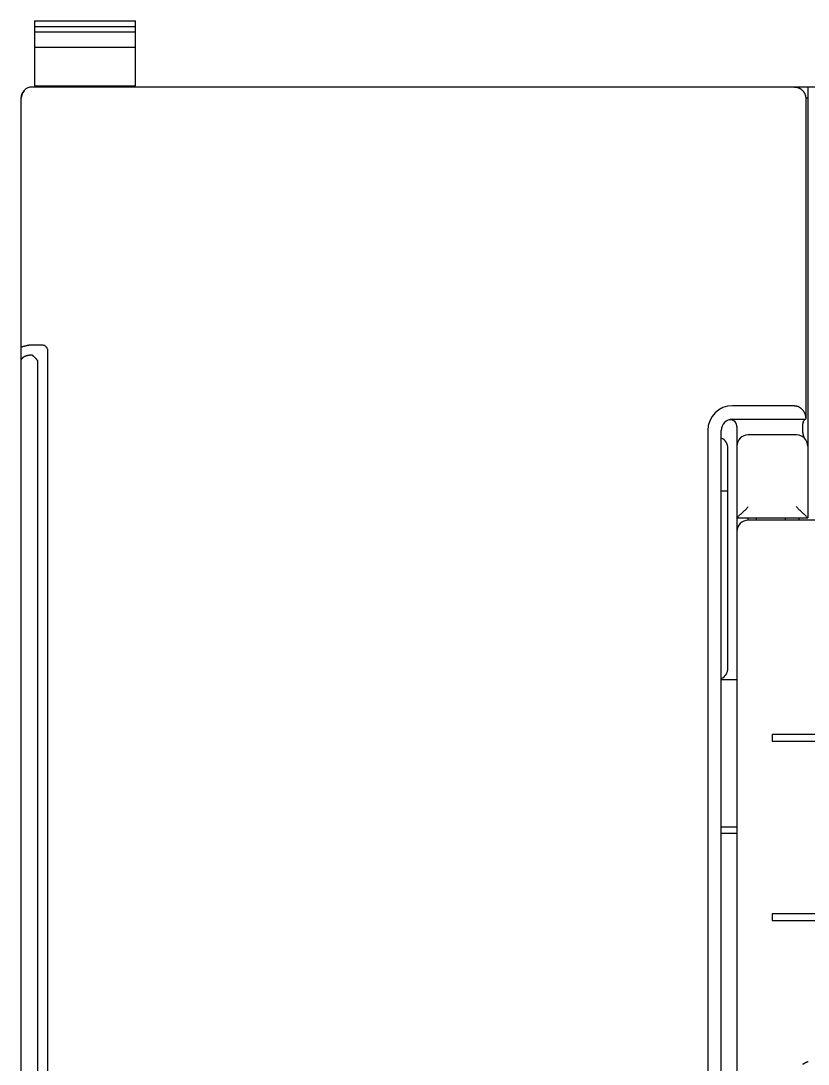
# Model space of a CAD drawing. Extents: x 168 to 388, y 259 to 356.
# Drawn here: x 167.82 to 202.88, y 309.52 to 356.02 of the extents above; entities that cross this region are included whole.
import ezdxf

# ---------------------------------------------------------------- set-up
doc = ezdxf.new("R2010")
doc.units = 0
doc.header["$MEASUREMENT"] = 0
doc.layers.get('0').update_dxf_attribs({"linetype": 'CONTINUOUS'})

msp = doc.modelspace()

# ---------------------------------------------------------------- linework, layer by layer
at = {"color": 7, "linetype": 'Continuous'}
for p, q in [((168.415, 356.017), (172.915, 356.017)), ((168.415, 356.017), (168.415, 353.117)), ((168.415, 355.759), (172.915, 355.759)), ((172.915, 353.117), (172.915, 356.017)), ((168.415, 355.53), (172.915, 355.53)), ((168.415, 354.85), (172.915, 354.85)), ((206.516, 353.067), (168.315, 353.067)), ((168.415, 353.117), (172.915, 353.117)), ((169.915, 353.117), (169.915, 353.067)), ((170.415, 353.117), (170.415, 353.067)), ((170.915, 353.067), (170.915, 353.117)), ((171.415, 353.067), (171.415, 353.117)), ((186.306, 353.067), (186.306, 353.067)), ((186.306, 353.067), (186.306, 353.067)), ((186.306, 353.067), (186.306, 353.067)), ((186.306, 353.067), (186.306, 353.067)), ((186.306, 353.067), (186.306, 353.067)), ((186.306, 353.067), (186.306, 353.067)), ((186.306, 353.067), (186.306, 353.067)), ((186.306, 353.067), (186.306, 353.067)), ((186.306, 353.067), (186.306, 353.067)), ((186.306, 353.067), (186.306, 353.067)), ((186.306, 353.067), (186.306, 353.067)), ((186.306, 353.067), (186.306, 353.067)), ((186.306, 353.067), (186.306, 353.067)), ((186.306, 353.067), (186.306, 353.067)), ((186.306, 353.067), (186.306, 353.067)), ((186.306, 353.067), (186.306, 353.067)), ((186.306, 353.067), (186.306, 353.067)), ((186.306, 353.067), (186.306, 353.067)), ((186.306, 353.067), (186.306, 353.067)), ((186.306, 353.067), (186.306, 353.067)), ((186.306, 353.067), (186.306, 353.067)), ((186.306, 353.067), (186.306, 353.067)), ((186.306, 353.067), (186.306, 353.067)), ((186.306, 353.067), (186.306, 353.067)), ((186.306, 353.067), (186.306, 353.067)), ((186.306, 353.067), (186.306, 353.067)), ((186.306, 353.067), (186.306, 353.067)), ((186.306, 353.067), (186.306, 353.067)), ((186.306, 353.067), (186.306, 353.067)), ((186.306, 353.067), (186.306, 353.067)), ((186.306, 353.067), (186.306, 353.067)), ((186.306, 353.067), (186.306, 353.067)), ((186.306, 353.067), (186.306, 353.067)), ((186.306, 353.067), (186.306, 353.067)), ((186.306, 353.067), (186.306, 353.067)), ((186.306, 353.067), (186.306, 353.067)), ((202.278, 353.067), (202.305, 353.065)), ((202.305, 353.065), (202.333, 353.063)), ((202.333, 353.063), (202.354, 353.06)), ((202.354, 353.06), (202.375, 353.057)), ((202.375, 353.057), (202.389, 353.055)), ((202.389, 353.055), (202.403, 353.051)), ((202.403, 353.051), (202.414, 353.048)), ((202.414, 353.048), (202.425, 353.045)), ((202.425, 353.045), (202.437, 353.041)), ((202.437, 353.041), (202.449, 353.036)), ((202.449, 353.036), (202.462, 353.032)), ((202.462, 353.032), (202.474, 353.026)), ((202.474, 353.026), (202.487, 353.021)), ((202.487, 353.021), (202.499, 353.015)), ((202.499, 353.015), (202.511, 353.009)), ((202.511, 353.009), (202.522, 353.003)), ((202.522, 353.003), (202.534, 352.996)), ((202.534, 352.996), (202.546, 352.989)), ((202.546, 352.989), (202.557, 352.981)), ((202.557, 352.981), (202.568, 352.973)), ((202.568, 352.973), (202.58, 352.965)), ((202.58, 352.965), (202.59, 352.957)), ((202.59, 352.957), (202.601, 352.948)), ((202.601, 352.948), (202.611, 352.939)), ((202.611, 352.939), (202.622, 352.93)), ((202.622, 352.93), (202.631, 352.92)), ((202.631, 352.92), (202.641, 352.91)), ((202.641, 352.91), (202.65, 352.9)), ((202.65, 352.9), (202.659, 352.89)), ((202.865, 353.067), (202.865, 333.867)), ((167.815, 352.567), (167.815, 263.567)), ((202.659, 352.89), (202.668, 352.879)), ((202.668, 352.879), (202.677, 352.868)), ((202.677, 352.868), (202.685, 352.857)), ((202.685, 352.857), (202.692, 352.846)), ((202.692, 352.846), (202.7, 352.834)), ((202.7, 352.834), (202.707, 352.823)), ((202.707, 352.823), (202.714, 352.811)), ((202.714, 352.811), (202.72, 352.799)), ((202.72, 352.799), (202.726, 352.787)), ((202.726, 352.787), (202.732, 352.775)), ((202.732, 352.775), (202.738, 352.763)), ((202.738, 352.763), (202.743, 352.751)), ((202.743, 352.751), (202.747, 352.738)), ((202.747, 352.738), (202.752, 352.726)), ((202.752, 352.726), (202.756, 352.714)), ((202.756, 352.714), (202.759, 352.701)), ((202.759, 352.701), (202.763, 352.689)), ((202.763, 352.689), (202.766, 352.676)), ((202.766, 352.676), (202.768, 352.664)), ((202.768, 352.664), (202.77, 352.652)), ((202.77, 352.652), (202.772, 352.639)), ((202.772, 352.639), (202.774, 352.627)), ((202.774, 352.627), (202.775, 352.615)), ((202.775, 352.615), (202.776, 352.603)), ((202.776, 352.603), (202.777, 352.591)), ((202.777, 352.591), (202.778, 352.567)), ((202.865, 352.567), (202.778, 352.567)), ((202.778, 352.567), (202.778, 338.267)), ((167.844, 341.473), (167.829, 341.463)), ((167.86, 341.481), (167.844, 341.473)), ((167.876, 341.487), (167.86, 341.481)), ((167.893, 341.493), (167.876, 341.487)), ((167.91, 341.498), (167.893, 341.493)), ((167.928, 341.503), (167.91, 341.498)), ((167.945, 341.507), (167.928, 341.503)), ((167.962, 341.512), (167.945, 341.507)), ((167.98, 341.516), (167.962, 341.512)), ((167.996, 341.521), (167.98, 341.516)), ((168.013, 341.525), (167.996, 341.521)), ((168.031, 341.529), (168.013, 341.525)), ((168.048, 341.533), (168.031, 341.529)), ((168.066, 341.537), (168.048, 341.533)), ((168.084, 341.541), (168.066, 341.537)), ((168.101, 341.545), (168.084, 341.541)), ((168.119, 341.548), (168.101, 341.545)), ((168.137, 341.551), (168.119, 341.548)), ((168.155, 341.554), (168.137, 341.551)), ((168.172, 341.557), (168.155, 341.554)), ((168.19, 341.559), (168.172, 341.557)), ((168.208, 341.561), (168.19, 341.559)), ((168.225, 341.563), (168.208, 341.561)), ((168.243, 341.564), (168.225, 341.563)), ((168.26, 341.566), (168.243, 341.564)), ((168.278, 341.566), (168.26, 341.566)), ((168.296, 341.567), (168.278, 341.566)), ((168.314, 341.567), (168.296, 341.567)), ((168.763, 341.567), (168.315, 341.567)), ((168.789, 341.566), (168.763, 341.567)), ((168.84, 341.554), (168.815, 341.561)), ((168.865, 341.544), (168.84, 341.554)), ((168.887, 341.531), (168.865, 341.544)), ((168.909, 341.517), (168.887, 341.531)), ((168.929, 341.5), (168.909, 341.517)), ((168.948, 341.481), (168.929, 341.5)), ((168.965, 341.461), (168.948, 341.481)), ((168.979, 341.439), (168.965, 341.461)), ((168.992, 341.416), (168.979, 341.439)), ((169.002, 341.392), (168.992, 341.416)), ((169.009, 341.367), (169.002, 341.392)), ((169.014, 341.342), (169.009, 341.367)), ((169.015, 341.315), (169.014, 341.342)), ((169.015, 274.819), (169.015, 341.315)), ((167.816, 340.878), (167.815, 340.875)), ((167.815, 340.875), (167.815, 340.867)), ((167.817, 340.886), (167.816, 340.882)), ((167.816, 340.882), (167.816, 340.878)), ((167.818, 340.894), (167.817, 340.89)), ((167.817, 340.89), (167.817, 340.886)), ((167.819, 340.897), (167.818, 340.894)), ((167.82, 340.901), (167.819, 340.897)), ((167.821, 340.905), (167.82, 340.901)), ((167.822, 340.909), (167.821, 340.905)), ((167.823, 340.913), (167.822, 340.909)), ((167.825, 340.917), (167.823, 340.913)), ((167.827, 340.92), (167.825, 340.917)), ((167.828, 340.924), (167.827, 340.92)), ((167.83, 340.928), (167.828, 340.924)), ((167.832, 340.932), (167.83, 340.928)), ((167.834, 340.936), (167.832, 340.932)), ((167.836, 340.94), (167.834, 340.936)), ((167.839, 340.943), (167.836, 340.94)), ((167.841, 340.947), (167.839, 340.943)), ((167.844, 340.951), (167.841, 340.947)), ((167.847, 340.955), (167.844, 340.951)), ((167.849, 340.959), (167.847, 340.955)), ((167.852, 340.962), (167.849, 340.959)), ((167.855, 340.966), (167.852, 340.962)), ((167.859, 340.97), (167.855, 340.966)), ((167.862, 340.974), (167.859, 340.97)), ((167.866, 340.977), (167.862, 340.974)), ((167.869, 340.981), (167.866, 340.977)), ((167.873, 340.985), (167.869, 340.981)), ((167.877, 340.988), (167.873, 340.985)), ((167.881, 340.992), (167.877, 340.988)), ((167.885, 340.995), (167.881, 340.992)), ((167.889, 340.999), (167.885, 340.995)), ((167.893, 341.002), (167.889, 340.999)), ((167.898, 341.006), (167.893, 341.002)), ((167.902, 341.009), (167.898, 341.006)), ((167.907, 341.013), (167.902, 341.009)), ((167.912, 341.016), (167.907, 341.013)), ((167.917, 341.019), (167.912, 341.016)), ((167.922, 341.022), (167.917, 341.019)), ((167.927, 341.026), (167.922, 341.022)), ((167.932, 341.029), (167.927, 341.026)), ((167.937, 341.032), (167.932, 341.029)), ((167.942, 341.035), (167.937, 341.032)), ((167.948, 341.038), (167.942, 341.035)), ((167.953, 341.041), (167.948, 341.038)), ((167.959, 341.044), (167.953, 341.041)), ((167.965, 341.047), (167.959, 341.044)), ((167.971, 341.05), (167.965, 341.047)), ((167.977, 341.053), (167.971, 341.05)), ((167.983, 341.055), (167.977, 341.053)), ((167.989, 341.058), (167.983, 341.055)), ((167.995, 341.061), (167.989, 341.058)), ((168.001, 341.063), (167.995, 341.061)), ((168.007, 341.066), (168.001, 341.063)), ((168.014, 341.068), (168.007, 341.066)), ((168.02, 341.07), (168.014, 341.068)), ((168.027, 341.073), (168.02, 341.07)), ((168.033, 341.075), (168.027, 341.073)), ((168.04, 341.077), (168.033, 341.075)), ((168.046, 341.08), (168.04, 341.077)), ((168.053, 341.082), (168.046, 341.08)), ((168.06, 341.084), (168.053, 341.082)), ((168.066, 341.086), (168.06, 341.084)), ((168.073, 341.088), (168.066, 341.086)), ((168.08, 341.089), (168.073, 341.088)), ((168.087, 341.091), (168.08, 341.089)), ((168.094, 341.093), (168.087, 341.091)), ((168.101, 341.095), (168.094, 341.093)), ((168.108, 341.096), (168.101, 341.095)), ((168.115, 341.098), (168.108, 341.096)), ((168.122, 341.099), (168.115, 341.098)), ((168.129, 341.101), (168.122, 341.099)), ((168.136, 341.102), (168.129, 341.101)), ((168.143, 341.104), (168.136, 341.102)), ((168.15, 341.105), (168.143, 341.104)), ((168.157, 341.106), (168.15, 341.105)), ((168.164, 341.107), (168.157, 341.106)), ((168.171, 341.108), (168.164, 341.107)), ((168.178, 341.109), (168.171, 341.108)), ((168.185, 341.11), (168.178, 341.109)), ((168.192, 341.111), (168.185, 341.11)), ((168.2, 341.112), (168.192, 341.111)), ((168.208, 341.113), (168.2, 341.112)), ((168.215, 341.114), (168.208, 341.113)), ((168.222, 341.115), (168.215, 341.114)), ((168.229, 341.115), (168.222, 341.115)), ((168.235, 341.116), (168.229, 341.115)), ((168.244, 341.117), (168.235, 341.116)), ((168.252, 341.117), (168.244, 341.117)), ((168.266, 341.118), (168.252, 341.117)), ((168.279, 341.118), (168.266, 341.118)), ((168.297, 341.119), (168.279, 341.118)), ((168.315, 341.119), (168.297, 341.119)), ((168.324, 341.112), (168.315, 341.119)), ((168.329, 341.109), (168.324, 341.112)), ((168.333, 341.105), (168.329, 341.109)), ((168.338, 341.102), (168.333, 341.105)), ((168.342, 341.098), (168.338, 341.102)), ((168.347, 341.095), (168.342, 341.098)), ((168.351, 341.091), (168.347, 341.095)), ((168.356, 341.087), (168.351, 341.091)), ((168.36, 341.083), (168.356, 341.087)), ((168.365, 341.08), (168.36, 341.083)), ((168.37, 341.076), (168.365, 341.08)), ((168.374, 341.072), (168.37, 341.076)), ((168.379, 341.068), (168.374, 341.072)), ((168.383, 341.064), (168.379, 341.068)), ((168.388, 341.06), (168.383, 341.064)), ((168.392, 341.056), (168.388, 341.06)), ((168.397, 341.052), (168.392, 341.056)), ((168.401, 341.048), (168.397, 341.052)), ((168.406, 341.044), (168.401, 341.048)), ((168.41, 341.04), (168.406, 341.044)), ((168.415, 341.036), (168.41, 341.04)), ((168.419, 341.032), (168.415, 341.036)), ((168.424, 341.028), (168.419, 341.032)), ((168.428, 341.023), (168.424, 341.028)), ((168.433, 341.019), (168.428, 341.023)), ((168.437, 341.015), (168.433, 341.019)), ((168.441, 341.011), (168.437, 341.015)), ((168.446, 341.006), (168.441, 341.011)), ((168.45, 341.002), (168.446, 341.006)), ((168.454, 340.998), (168.45, 341.002)), ((168.459, 340.993), (168.454, 340.998)), ((168.463, 340.989), (168.459, 340.993)), ((168.467, 340.984), (168.463, 340.989)), ((168.471, 340.98), (168.467, 340.984)), ((168.476, 340.976), (168.471, 340.98)), ((168.48, 340.971), (168.476, 340.976)), ((168.484, 340.967), (168.48, 340.971)), ((168.488, 340.962), (168.484, 340.967)), ((168.492, 340.958), (168.488, 340.962)), ((168.496, 340.953), (168.492, 340.958)), ((168.5, 340.949), (168.496, 340.953)), ((168.504, 340.944), (168.5, 340.949)), ((168.508, 340.94), (168.504, 340.944)), ((168.512, 340.935), (168.508, 340.94)), ((168.517, 340.93), (168.512, 340.935)), ((168.52, 340.926), (168.517, 340.93)), ((168.524, 340.922), (168.52, 340.926)), ((168.527, 340.918), (168.524, 340.922)), ((168.531, 340.914), (168.527, 340.918)), ((168.535, 340.908), (168.531, 340.914)), ((168.539, 340.903), (168.535, 340.908)), ((168.545, 340.896), (168.539, 340.903)), ((168.551, 340.888), (168.545, 340.896)), ((168.559, 340.877), (168.551, 340.888)), ((168.567, 340.867), (168.559, 340.877)), ((168.567, 275.267), (168.567, 340.867)), ((202.278, 338.867), (199.515, 338.867)), ((202.278, 338.867), (202.29, 338.867)), ((202.29, 338.867), (202.309, 338.866)), ((202.309, 338.866), (202.328, 338.864)), ((202.328, 338.864), (202.347, 338.861)), ((202.347, 338.861), (202.366, 338.858)), ((202.366, 338.858), (202.384, 338.853)), ((202.384, 338.853), (202.403, 338.847)), ((202.403, 338.847), (202.421, 338.841)), ((202.421, 338.841), (202.439, 338.834)), ((202.439, 338.834), (202.456, 338.826)), ((202.456, 338.826), (202.473, 338.817)), ((202.473, 338.817), (202.49, 338.808)), ((202.49, 338.808), (202.506, 338.797)), ((202.506, 338.797), (202.522, 338.787)), ((202.522, 338.787), (202.537, 338.776)), ((202.537, 338.776), (202.552, 338.764)), ((202.552, 338.764), (202.567, 338.751)), ((202.567, 338.751), (202.581, 338.738)), ((202.581, 338.738), (202.595, 338.725)), ((202.595, 338.725), (202.609, 338.711)), ((202.609, 338.711), (202.622, 338.697)), ((202.622, 338.697), (202.634, 338.683)), ((202.634, 338.683), (202.647, 338.668)), ((202.647, 338.668), (202.658, 338.652)), ((202.658, 338.652), (202.669, 338.637)), ((202.669, 338.637), (202.68, 338.621)), ((202.68, 338.621), (202.69, 338.605)), ((202.69, 338.605), (202.7, 338.588)), ((202.7, 338.588), (202.709, 338.571)), ((202.709, 338.571), (202.718, 338.554)), ((202.718, 338.554), (202.725, 338.536)), ((202.725, 338.536), (202.733, 338.519)), ((202.733, 338.519), (202.74, 338.501)), ((202.74, 338.501), (202.746, 338.483)), ((202.746, 338.483), (202.752, 338.464)), ((199.515, 338.267), (202.778, 338.267)), ((202.637, 338.026), (202.635, 338.014)), ((202.639, 338.038), (202.637, 338.026)), ((202.641, 338.049), (202.639, 338.038)), ((202.644, 338.061), (202.641, 338.049)), ((202.647, 338.072), (202.644, 338.061)), ((202.65, 338.084), (202.647, 338.072)), ((202.654, 338.095), (202.65, 338.084)), ((202.657, 338.107), (202.654, 338.095)), ((202.661, 338.118), (202.657, 338.107)), ((202.665, 338.129), (202.661, 338.118)), ((202.669, 338.14), (202.665, 338.129)), ((202.669, 338.14), (202.699, 338.209)), ((202.701, 338.212), (202.699, 338.209)), ((202.704, 338.216), (202.701, 338.212)), ((202.707, 338.219), (202.704, 338.216)), ((202.709, 338.222), (202.707, 338.219)), ((202.711, 338.225), (202.709, 338.222)), ((202.714, 338.229), (202.711, 338.225)), ((202.716, 338.231), (202.714, 338.229)), ((202.719, 338.234), (202.716, 338.231)), ((202.722, 338.237), (202.719, 338.234)), ((202.724, 338.24), (202.722, 338.237)), ((202.727, 338.242), (202.724, 338.24)), ((202.729, 338.244), (202.727, 338.242)), ((202.732, 338.247), (202.729, 338.244)), ((202.735, 338.249), (202.732, 338.247)), ((202.737, 338.251), (202.735, 338.249)), ((202.737, 338.251), (202.744, 338.256)), ((202.744, 338.256), (202.751, 338.26)), ((202.751, 338.26), (202.758, 338.263)), ((202.752, 338.464), (202.757, 338.445)), ((202.757, 338.445), (202.761, 338.425)), ((202.758, 338.263), (202.763, 338.265)), ((202.761, 338.425), (202.765, 338.406)), ((202.763, 338.265), (202.768, 338.267)), ((202.765, 338.406), (202.769, 338.386)), ((202.769, 338.386), (202.772, 338.366)), ((202.772, 338.366), (202.774, 338.347)), ((202.774, 338.347), (202.776, 338.327)), ((202.776, 338.327), (202.777, 338.307)), ((202.777, 338.307), (202.777, 338.287)), ((202.777, 338.287), (202.778, 338.267)), ((198.415, 337.767), (198.415, 278.367)), ((199.015, 278.367), (199.015, 337.767)), ((199.715, 337.94), (199.715, 282.267)), ((202.365, 337.567), (200.215, 337.567)), ((202.633, 337.991), (202.632, 337.979)), ((202.632, 337.979), (202.632, 337.967)), ((202.632, 337.967), (202.632, 337.779)), ((202.632, 337.779), (202.632, 337.759)), ((202.632, 337.759), (202.633, 337.739)), ((202.634, 338.003), (202.633, 337.991)), ((202.633, 337.739), (202.635, 337.719)), ((202.635, 338.014), (202.634, 338.003)), ((202.635, 337.719), (202.637, 337.699)), ((202.637, 337.699), (202.64, 337.679)), ((202.64, 337.679), (202.643, 337.659)), ((202.643, 337.659), (202.646, 337.639)), ((202.646, 337.639), (202.65, 337.62)), ((202.65, 337.62), (202.655, 337.6)), ((202.655, 337.6), (202.66, 337.581)), ((202.66, 337.581), (202.665, 337.561)), ((202.665, 337.561), (202.67, 337.542)), ((202.67, 337.542), (202.676, 337.523)), ((202.676, 337.523), (202.681, 337.504)), ((202.681, 337.504), (202.687, 337.484)), ((202.701, 337.438), (202.687, 337.484)), ((199.315, 327.167), (199.315, 336.967)), ((199.015, 335.067), (199.315, 335.067)), ((200.156, 334.294), (200.171, 334.312)), ((200.171, 334.312), (200.186, 334.33)), ((200.186, 334.33), (200.201, 334.348)), ((200.201, 334.348), (200.215, 334.367)), ((202.38, 334.348), (202.365, 334.367)), ((202.394, 334.33), (202.38, 334.348)), ((202.409, 334.312), (202.394, 334.33)), ((202.425, 334.294), (202.409, 334.312)), ((199.715, 333.867), (199.731, 333.886)), ((199.715, 333.867), (202.865, 333.867)), ((199.731, 333.886), (199.747, 333.904)), ((199.747, 333.904), (199.763, 333.921)), ((199.763, 333.921), (199.779, 333.939)), ((199.779, 333.939), (199.796, 333.956)), ((199.796, 333.956), (199.812, 333.973)), ((199.812, 333.973), (199.829, 333.989)), ((199.829, 333.989), (199.846, 334.006)), ((199.846, 334.006), (199.863, 334.022)), ((199.863, 334.022), (199.881, 334.038)), ((199.881, 334.038), (199.898, 334.053)), ((199.898, 334.053), (199.915, 334.068)), ((199.915, 334.068), (199.933, 334.084)), ((199.933, 334.084), (199.951, 334.099)), ((199.951, 334.099), (199.969, 334.115)), ((199.969, 334.115), (199.986, 334.13)), ((199.986, 334.13), (200.004, 334.146)), ((200.004, 334.146), (200.022, 334.162)), ((200.022, 334.162), (200.039, 334.178)), ((200.039, 334.178), (200.057, 334.194)), ((200.057, 334.194), (200.074, 334.21)), ((200.074, 334.21), (200.09, 334.226)), ((200.09, 334.226), (200.107, 334.242)), ((200.107, 334.242), (200.123, 334.259)), ((200.123, 334.259), (200.139, 334.276)), ((200.139, 334.276), (200.156, 334.294)), ((200.215, 333.767), (200.215, 333.867)), ((200.59, 333.767), (200.59, 333.867)), ((201.865, 333.867), (201.865, 333.86)), ((201.865, 333.86), (201.865, 333.853)), ((201.865, 333.853), (201.865, 333.846)), ((201.865, 333.846), (201.865, 333.839)), ((201.865, 333.839), (201.866, 333.833)), ((201.866, 333.833), (201.866, 333.826)), ((202.441, 334.276), (202.425, 334.294)), ((202.457, 334.259), (202.441, 334.276)), ((202.474, 334.242), (202.457, 334.259)), ((202.491, 334.226), (202.474, 334.242)), ((202.49, 333.767), (202.49, 333.867)), ((202.507, 334.209), (202.491, 334.226)), ((202.525, 334.193), (202.507, 334.209)), ((202.542, 334.177), (202.525, 334.193)), ((202.559, 334.161), (202.542, 334.177)), ((202.577, 334.145), (202.559, 334.161)), ((202.595, 334.13), (202.577, 334.145)), ((202.613, 334.114), (202.595, 334.13)), ((202.63, 334.099), (202.613, 334.114)), ((202.648, 334.083), (202.63, 334.099)), ((202.666, 334.068), (202.648, 334.083)), ((202.684, 334.052), (202.666, 334.068)), ((202.701, 334.036), (202.684, 334.052)), ((202.719, 334.02), (202.701, 334.036)), ((202.736, 334.004), (202.719, 334.02)), ((202.753, 333.988), (202.736, 334.004)), ((202.77, 333.971), (202.753, 333.988)), ((202.786, 333.954), (202.77, 333.971)), ((202.803, 333.937), (202.786, 333.954)), ((202.819, 333.92), (202.803, 333.937)), ((202.834, 333.903), (202.819, 333.92)), ((202.85, 333.885), (202.834, 333.903)), ((202.865, 333.867), (202.85, 333.885)), ((232.165, 333.767), (200.215, 333.767)), ((201.866, 333.826), (201.867, 333.819)), ((201.867, 333.819), (201.867, 333.812)), ((201.867, 333.812), (201.868, 333.806)), ((201.868, 333.806), (201.869, 333.799)), ((201.869, 333.799), (201.869, 333.793)), ((201.869, 333.793), (201.87, 333.786)), ((201.87, 333.786), (201.871, 333.78)), ((201.871, 333.78), (201.872, 333.774)), ((201.872, 333.774), (201.873, 333.767)), ((199.015, 326.667), (199.715, 326.667)), ((231.289, 324.219), (201.289, 324.219)), ((201.289, 324.219), (201.289, 323.919)), ((201.289, 323.919), (231.289, 323.919)), ((199.015, 320.094), (199.715, 320.094)), ((199.015, 319.815), (199.715, 319.815)), ((231.289, 316.219), (201.289, 316.219)), ((201.289, 316.219), (201.289, 315.919)), ((201.289, 315.919), (231.289, 315.919)), ((202.651, 309.523), (202.657, 309.527)), ((202.657, 309.527), (202.659, 309.529)), ((202.659, 309.529), (202.662, 309.53)), ((202.662, 309.53), (202.665, 309.532)), ((202.665, 309.532), (202.667, 309.534)), ((202.667, 309.534), (202.67, 309.536)), ((202.67, 309.536), (202.673, 309.537)), ((202.673, 309.537), (202.675, 309.539)), ((202.675, 309.539), (202.678, 309.541)), ((202.678, 309.541), (202.681, 309.542)), ((202.681, 309.542), (202.683, 309.544)), ((202.683, 309.544), (202.686, 309.546)), ((202.686, 309.546), (202.689, 309.547)), ((202.689, 309.547), (202.692, 309.549)), ((202.692, 309.549), (202.694, 309.551)), ((202.694, 309.551), (202.697, 309.552)), ((202.697, 309.552), (202.703, 309.556)), ((202.703, 309.556), (202.705, 309.557)), ((202.705, 309.557), (202.711, 309.561)), ((202.711, 309.561), (202.713, 309.562)), ((202.713, 309.562), (202.716, 309.564)), ((202.716, 309.564), (202.719, 309.565)), ((202.719, 309.565), (202.722, 309.567)), ((202.722, 309.567), (202.725, 309.568)), ((202.725, 309.568), (202.727, 309.57)), ((202.727, 309.57), (202.73, 309.572)), ((202.73, 309.572), (202.733, 309.573)), ((202.733, 309.573), (202.736, 309.575)), ((202.736, 309.575), (202.738, 309.576)), ((202.738, 309.576), (202.741, 309.578)), ((202.741, 309.578), (202.744, 309.579)), ((202.744, 309.579), (202.747, 309.581)), ((202.747, 309.581), (202.75, 309.582)), ((202.75, 309.582), (202.752, 309.584)), ((202.752, 309.584), (202.755, 309.585)), ((202.755, 309.585), (202.758, 309.587)), ((202.758, 309.587), (202.761, 309.588)), ((202.761, 309.588), (202.764, 309.59)), ((202.764, 309.59), (202.767, 309.591)), ((202.767, 309.591), (202.769, 309.592)), ((202.769, 309.592), (202.772, 309.594)), ((202.772, 309.594), (202.775, 309.595)), ((202.775, 309.595), (202.778, 309.597)), ((202.778, 309.597), (202.781, 309.598)), ((202.781, 309.598), (202.784, 309.6)), ((202.784, 309.6), (202.786, 309.601)), ((202.786, 309.601), (202.789, 309.602)), ((202.789, 309.602), (202.792, 309.604)), ((202.792, 309.604), (202.795, 309.605)), ((202.795, 309.605), (202.798, 309.606)), ((202.798, 309.606), (202.801, 309.608)), ((202.801, 309.608), (202.804, 309.609)), ((202.804, 309.609), (202.807, 309.611)), ((202.807, 309.611), (202.809, 309.612)), ((202.809, 309.612), (202.815, 309.614)), ((202.815, 309.614), (202.818, 309.616)), ((202.818, 309.616), (202.821, 309.617)), ((202.821, 309.617), (202.824, 309.618)), ((202.824, 309.618), (202.827, 309.62)), ((202.827, 309.62), (202.83, 309.621)), ((202.83, 309.621), (202.833, 309.622)), ((202.833, 309.622), (202.836, 309.624)), ((202.836, 309.624), (202.839, 309.625)), ((202.839, 309.625), (202.841, 309.626)), ((202.841, 309.626), (202.844, 309.627)), ((202.844, 309.627), (202.847, 309.628)), ((202.847, 309.628), (202.85, 309.63)), ((202.85, 309.63), (202.853, 309.631)), ((202.853, 309.631), (202.859, 309.633)), ((202.859, 309.633), (202.862, 309.635)), ((202.862, 309.635), (202.865, 309.636)), ((202.865, 309.636), (202.871, 309.638)), ((202.871, 309.638), (202.874, 309.639)), ((202.874, 309.639), (202.877, 309.64)), ((202.877, 309.64), (202.88, 309.642)), ((202.88, 309.642), (202.883, 309.643)), ((202.883, 309.643), (202.889, 309.645))]:
    msp.add_line(p, q, dxfattribs=at)
for centre, radius, start, end in [((168.315, 352.567), 0.5, 90, 180), ((168.344, 352.568), 0.51, 138.5377, 180.1412), ((167.847, 341.435), 0.0324, 154.6307, 186.258), ((167.856, 341.43), 0.0424, 129.2367, 153.4144), ((168.763, 341.34), 0.227, 76.7197, 83.3722), ((199.515, 337.767), 1.1, 90, 180), ((199.515, 337.767), 0.5, 90, 180), ((199.415, 337.94), 0.3, 5.1244, 111.0502), ((199.415, 337.94), 0.3, 0.0016, 5.1259), ((200.215, 337.067), 0.5, 90, 180), ((202.365, 337.067), 0.5, 0, 90), ((198.815, 336.967), 0.5, 0, 66.4218), ((200.215, 333.267), 0.5, 90, 180), ((198.815, 327.167), 0.5, 293.5782, 0)]:
    msp.add_arc(centre, radius, start, end, dxfattribs=at)

doc.saveas('drawing.dxf')
